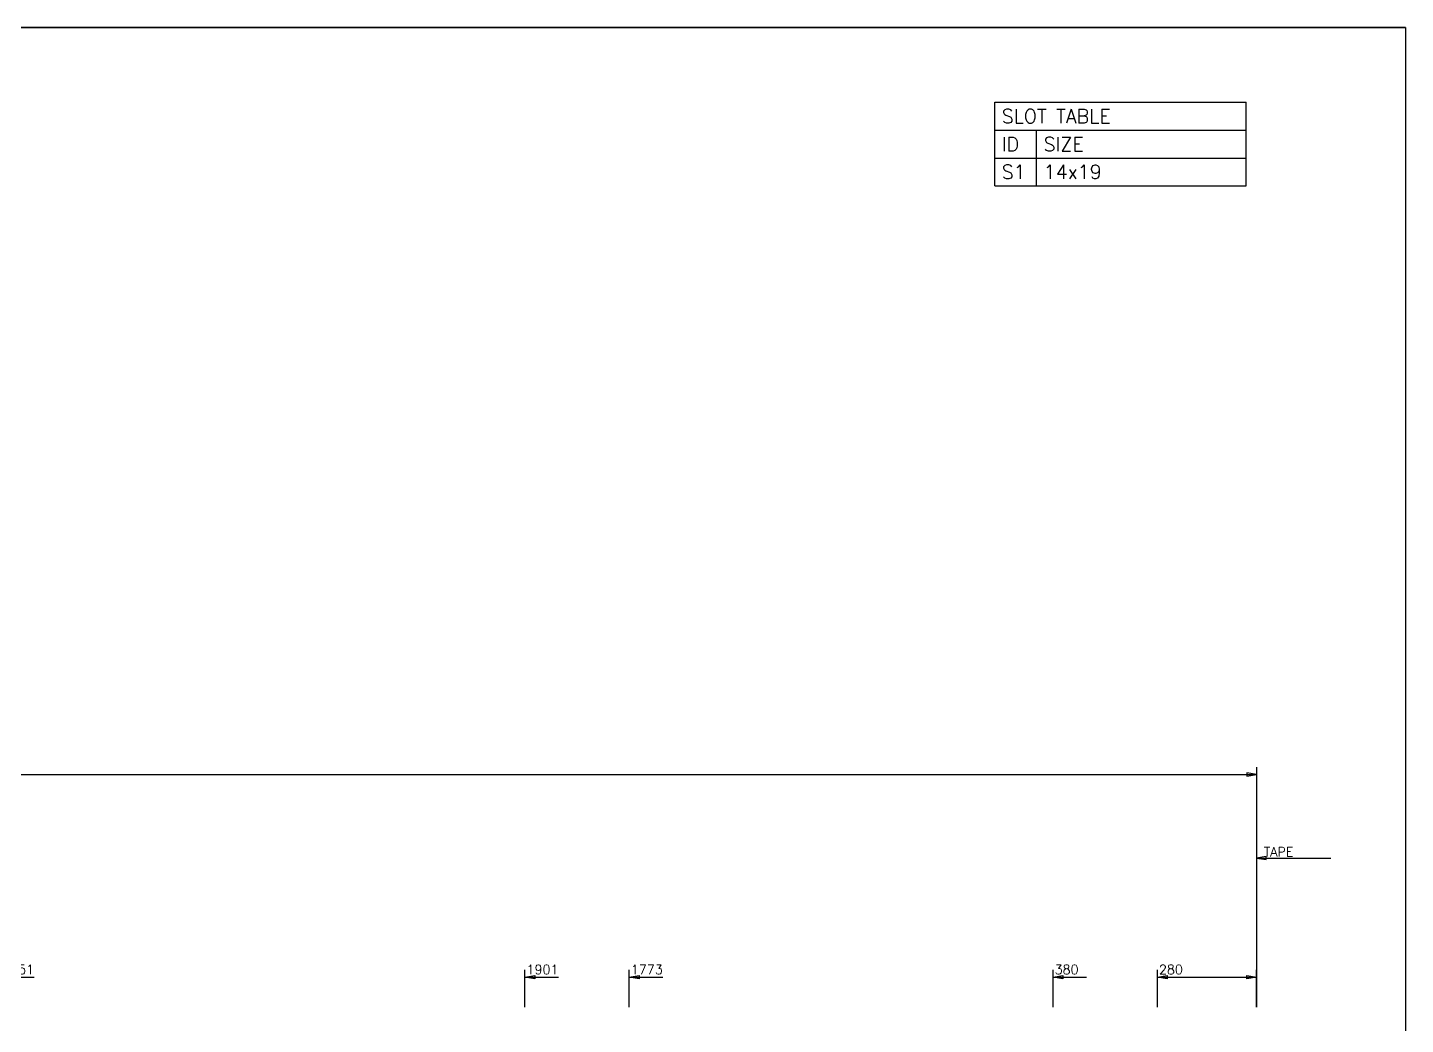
# Model space of a CAD drawing. Extents: x 0 to 428, y 0 to 297.
# Drawn here: x 185.2 to 420, y 127.1 to 297 of the extents above; entities that cross this region are included whole.
import ezdxf

# ---------------------------------------------------------------- set-up
doc = ezdxf.new("R2010")
doc.units = 0
doc.linetypes.add('CONTIN', pattern=[0])
doc.layers.get('0').update_dxf_attribs({"linetype": 'CONTIN'})
for name, color, linetype in [('1', 7, 'CONTIN'), ('11', 7, 'CONTIN'), ('2', 7, 'CONTIN'), ('22', 7, 'CONTIN')]:
    doc.layers.add(name, color=color, linetype=linetype)
doc.styles.add('SIMPLEX', font='SIMPLEX')

# ---------------------------------------------------------------- blocks, each defined once
blk = doc.blocks.new('CZEBORDR')
at = {"layer": '22'}
for p, q in [((0, 297), (420, 297)), ((420, 297), (420, 0))]:
    blk.add_line(p, q, dxfattribs=at)
blk = doc.blocks.new('LOGO')
at = {"linetype": 'CONTINUOUS'}
blk.add_line((0, 297), (-420, 297), dxfattribs=at)
at = {"layer": '22'}
blk.add_line((0, 297), (0, 0), dxfattribs=at)
blk = doc.blocks.new('CZESLOT')
for p, q in [((0, 6.35), (0, 9.525)), ((0, 9.525), (28.575, 9.525)), ((28.575, 6.35), (28.575, 9.525)), ((0, 3.175), (0, 6.35)), ((0, 6.35), (4.762, 6.35)), ((0, 6.35), (28.575, 6.35)), ((4.762, 3.175), (4.762, 6.35)), ((4.762, 3.175), (4.762, 6.35)), ((4.762, 6.35), (28.575, 6.35)), ((28.575, 3.175), (28.575, 6.35)), ((0, 0), (0, 3.175)), ((0, 3.175), (4.762, 3.175)), ((4.762, 0), (4.762, 3.175)), ((4.762, 0), (4.762, 3.175)), ((4.762, 3.175), (28.575, 3.175)), ((28.575, 0), (28.575, 3.175)), ((0, 0), (4.762, 0)), ((4.762, 0), (28.575, 0))]:
    blk.add_line(p, q)
at = {"style": 'SIMPLEX'}
for s, p in [('SLOT TABLE', (0.794, 7.144)), ('ID', (0.794, 3.969)), ('SIZE', (5.556, 3.969)), ('S1', (0.794, 0.794)), ('14x19', (5.556, 0.794))]:
    blk.add_text(s, height=1.587, dxfattribs=at).set_placement(p)
blk = doc.blocks.new('ARROW')
at = {"layer": '2'}
for p, q in [((0, 0), (-1.651, 0.275)), ((-1.651, 0.275), (-1.651, -0.275)), ((-1.651, -0.275), (0, 0))]:
    blk.add_line(p, q, dxfattribs=at)
blk = doc.blocks.new('CZEPIECE')
at = {"layer": '2'}
for p, q in [((394.6, 106.934), (394.6, 66.04)), ((50.8, 105.664), (394.6, 105.664)), ((394.6, 92.71), (394.6, 85.09)), ((394.6, 91.44), (407.3, 91.44)), ((180.576, 71.12), (186.291, 71.12)), ((269.944, 66.04), (269.944, 72.39)), ((269.944, 71.12), (275.659, 71.12)), ((287.724, 66.04), (287.724, 72.39)), ((287.724, 71.12), (293.439, 71.12)), ((359.946, 66.04), (359.946, 72.39)), ((359.946, 71.12), (365.661, 71.12)), ((377.726, 66.04), (377.726, 72.39)), ((377.726, 71.12), (383.441, 71.12)), ((383.441, 71.12), (394.6, 71.12)), ((394.6, 66.04), (394.6, 72.39))]:
    blk.add_line(p, q, dxfattribs=at)
at = {"rotation": 180}
blk.add_blockref('ARROW', (394.6, 91.44), dxfattribs=at)
at = {"layer": '1', "xscale": -1}
for p in [(269.944, 71.12), (287.724, 71.12), (359.946, 71.12), (377.726, 71.12)]:
    blk.add_blockref('ARROW', p, dxfattribs=at)
at = {"layer": '2'}
blk.add_blockref('ARROW', (394.6, 105.664), dxfattribs=at)
at = {"layer": '2', "xscale": -1, "rotation": 180}
blk.add_blockref('ARROW', (394.6, 71.12), dxfattribs=at)
at = {"layer": '11', "style": 'SIMPLEX'}
for s, p in [('3551', (180.841, 71.649)), ('1901', (270.208, 71.649)), ('1773', (287.988, 71.649)), ('380', (360.211, 71.649)), ('280', (377.991, 71.649))]:
    blk.add_text(s, height=1.587, dxfattribs=at).set_placement(p)
at = {"layer": '2', "style": 'SIMPLEX'}
blk.add_text('TAPE', height=1.587, dxfattribs=at).set_placement((395.87, 91.694))

msp = doc.modelspace()

# ---------------------------------------------------------------- block references
at = {"xscale": 1.5, "yscale": 1.5, "zscale": 1.5}
msp.add_blockref('CZESLOT', (350, 270), dxfattribs=at)
msp.add_blockref('CZEPIECE', (0, 64))
at = {"layer": '1'}
msp.add_blockref('CZEBORDR', (0, 0), dxfattribs=at)
at = {"layer": '2'}
msp.add_blockref('LOGO', (420, 0), dxfattribs=at)

doc.saveas('drawing.dxf')
